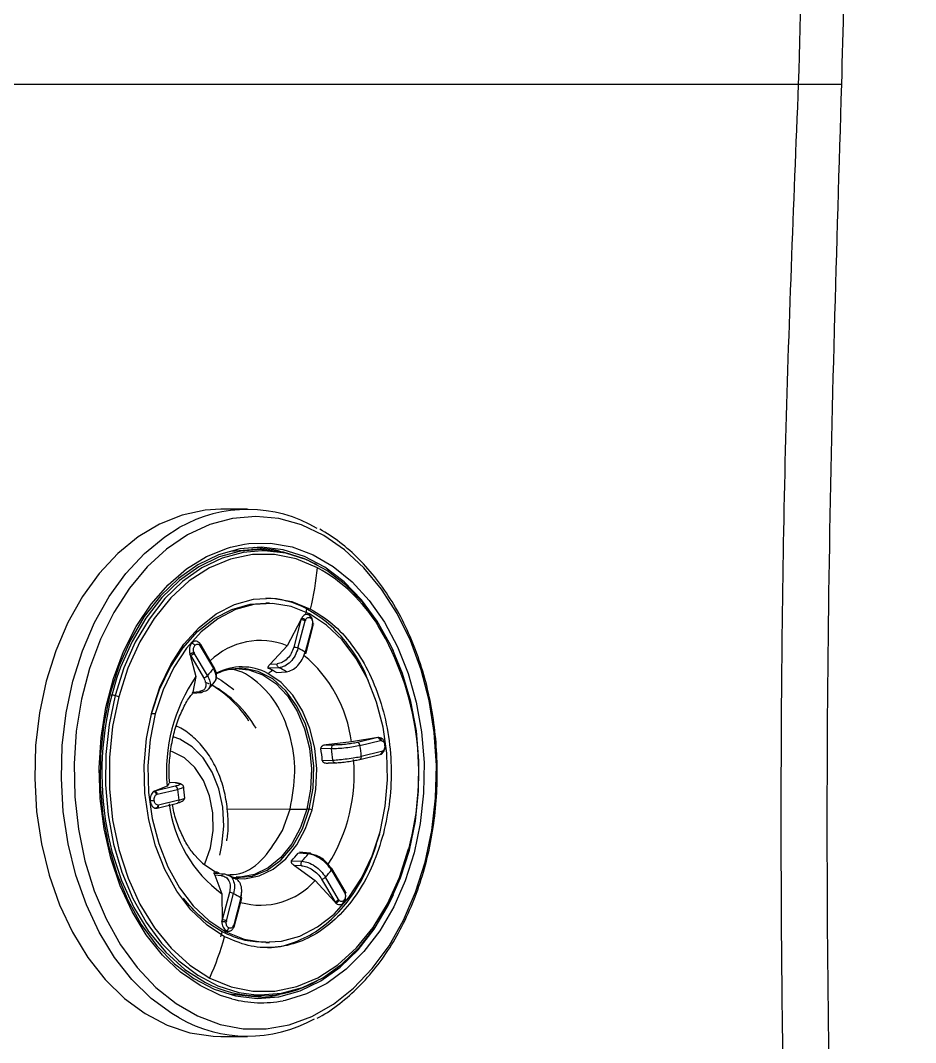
# Model space of a CAD drawing. Extents: x 400 to 501, y 484 to 634.
# Drawn here: x 408.334 to 411.38, y 550.508 to 553.985 of the extents above; entities that cross this region are included whole.
import ezdxf

# ---------------------------------------------------------------- set-up
doc = ezdxf.new("R2010")
doc.units = 0
doc.header["$MEASUREMENT"] = 0
doc.layers.add('DIM', color=3, linetype='Continuous')
doc.layers.add('GEOMETRY', color=3, linetype='Continuous', lineweight=25)

# ---------------------------------------------------------------- blocks, each defined once
blk = doc.blocks.new('2026 GRANDEE')
at = {"layer": 'GEOMETRY', "ltscale": 16}
blk.add_line((-43.8911, -43.0724), (-39.4427, -43.0724), dxfattribs=at)
at = {"layer": 'GEOMETRY'}
for p, q in [((-41.3177, -44.518), (-41.4085, -44.518)), ((-41.376, -44.6469), (-41.3286, -44.6368)), ((-41.2719, -44.6549), (-41.3042, -44.6545)), ((-41.2428, -44.8378), (-41.2552, -44.8375)), ((-41.1033, -44.8572), (-41.1159, -44.8572)), ((-41.1366, -44.8939), (-41.1837, -44.9822)), ((-41.1361, -44.8939), (-41.1606, -44.9872)), ((-41.1463, -44.9909), (-41.1218, -44.8976)), ((-41.1366, -44.8939), (-41.1361, -44.8939)), ((-41.0971, -44.9106), (-41.1215, -45.0038)), ((-41.1188, -45.0065), (-41.0943, -44.9133)), ((-41.0964, -44.909), (-41.0966, -44.9108)), ((-41.0943, -44.9132), (-41.0943, -44.9133)), ((-41.4788, -44.9833), (-41.434, -45.0599)), ((-41.4323, -45.0545), (-41.4772, -44.9779)), ((-41.1837, -44.9822), (-41.2407, -45.0445)), ((-41.5127, -45.0139), (-41.4937, -45.0872)), ((-41.5127, -45.0139), (-41.5122, -45.0139)), ((-41.5122, -45.0139), (-41.4674, -45.0905)), ((-41.4542, -45.0837), (-41.4991, -45.0071)), ((-41.1188, -45.0065), (-41.1188, -45.0064)), ((-41.2407, -45.0445), (-41.2168, -45.0432)), ((-41.7623, -45.0902), (-41.7801, -45.1501)), ((-41.4937, -45.0872), (-41.5039, -45.1397)), ((-41.2118, -45.057), (-41.2474, -45.059)), ((-41.2198, -45.0735), (-41.1859, -45.0706)), ((-41.4631, -45.1054), (-41.4488, -45.1115)), ((-41.4507, -45.1301), (-41.43, -45.1058)), ((-41.7801, -45.1501), (-41.7871, -45.1501)), ((-41.506, -45.144), (-41.4746, -45.1414)), ((-41.5039, -45.1397), (-41.4813, -45.1379)), ((-41.6461, -45.2224), (-41.6445, -45.2137)), ((-41.6318, -45.2138), (-41.6445, -45.2137)), ((-40.8751, -45.2945), (-40.8746, -45.2945)), ((-40.8681, -45.2949), (-40.8719, -45.2941)), ((-41.0324, -45.3326), (-41.0685, -45.3318)), ((-41.0508, -45.3192), (-41.0266, -45.3198)), ((-40.8647, -45.3512), (-40.8607, -45.3494)), ((-41.0636, -45.3728), (-41.0278, -45.3712)), ((-41.02, -45.3805), (-41.0433, -45.3816)), ((-41.5916, -45.4601), (-41.6342, -45.4767)), ((-41.5644, -45.4601), (-41.6337, -45.4767)), ((-41.6252, -45.4872), (-41.5558, -45.4706)), ((-41.5862, -45.4502), (-41.5916, -45.4601)), ((-41.5606, -45.4485), (-41.5851, -45.4473)), ((-41.5629, -45.4485), (-41.5847, -45.4474)), ((-41.5308, -45.501), (-41.5357, -45.4599)), ((-41.6337, -45.4767), (-41.6342, -45.4767)), ((-41.5514, -45.5073), (-41.6208, -45.524)), ((-41.6307, -45.5348), (-41.6298, -45.5348)), ((-41.6268, -45.5344), (-41.6258, -45.5343)), ((-41.6258, -45.5343), (-41.5564, -45.5177)), ((-41.1994, -45.6105), (-41.1731, -45.5375)), ((-41.1732, -45.5375), (-41.1161, -45.538)), ((-41.1688, -45.7138), (-41.1328, -45.7151)), ((-41.1115, -45.6901), (-41.1461, -45.6873)), ((-41.1058, -45.6876), (-41.1408, -45.6847)), ((-41.414, -45.7552), (-41.4231, -45.7515)), ((-41.1585, -45.7295), (-41.0879, -45.7802)), ((-41.1343, -45.7303), (-41.1585, -45.7295)), ((-41.0326, -45.7453), (-40.9877, -45.8219)), ((-40.986, -45.8165), (-41.0309, -45.7399)), ((-41.4302, -45.7555), (-41.3959, -45.7583)), ((-41.4292, -45.7625), (-41.4051, -45.8257)), ((-41.4061, -45.7644), (-41.4292, -45.7625)), ((-41.3959, -45.7583), (-41.3813, -45.7637)), ((-41.3587, -45.7748), (-41.3816, -45.7628)), ((-41.3498, -45.769), (-41.3567, -45.7682)), ((-41.349, -45.7693), (-41.3556, -45.7692)), ((-41.0879, -45.7802), (-41.0216, -45.8525)), ((-41.066, -45.7758), (-41.0211, -45.8524)), ((-41.008, -45.8457), (-41.0529, -45.769)), ((-41.3796, -45.8214), (-41.4041, -45.9147)), ((-40.9839, -45.821), (-40.9859, -45.8167)), ((-41.4051, -45.8257), (-41.4046, -45.9147)), ((-41.3897, -45.9184), (-41.3653, -45.8251)), ((-41.3406, -45.8381), (-41.365, -45.9314)), ((-41.3623, -45.9341), (-41.3378, -45.8408)), ((-41.3378, -45.8407), (-41.3378, -45.8408)), ((-41.0211, -45.8524), (-41.0216, -45.8525)), ((-41.4041, -45.9147), (-41.4046, -45.9147)), ((-41.3638, -45.9385), (-41.3623, -45.934)), ((-41.2552, -45.9914), (-41.2428, -45.9911)), ((-41.3042, -46.1745), (-41.2719, -46.1741)), ((-41.4085, -46.3109), (-41.3177, -46.3109))]:
    blk.add_line(p, q, dxfattribs=at)
at = {"layer": 'GEOMETRY', "color": 4, "ltscale": 16}
for p, q in [((-40.8751, -45.2945), (-40.9643, -45.3095)), ((-40.8746, -45.2945), (-40.944, -45.3112)), ((-40.9643, -45.3095), (-41.0508, -45.3192)), ((-40.9354, -45.3217), (-40.866, -45.305)), ((-40.9371, -45.3689), (-40.936, -45.3687)), ((-40.936, -45.3687), (-40.8667, -45.3521)), ((-40.8616, -45.3417), (-40.931, -45.3584)), ((-41.0476, -45.3817), (-41.0208, -45.3805)), ((-41.1731, -45.5375), (-41.3875, -45.5394))]:
    blk.add_line(p, q, dxfattribs=at)
at = {"layer": 'GEOMETRY', "flags": 128}
for points in [[(-41.4085, -44.518), (-41.4619, -44.5212), (-41.5407, -44.5377), (-41.6173, -44.5681), (-41.6907, -44.6117), (-41.7596, -44.6681), (-41.823, -44.7362), (-41.8799, -44.815), (-41.9293, -44.9033), (-41.9705, -44.9996), (-42.0028, -45.1025), (-42.0258, -45.2103), (-42.039, -45.3213), (-42.0423, -45.4338), (-42.0356, -45.546), (-42.019, -45.6561), (-41.9928, -45.7624), (-41.9573, -45.8632), (-41.9132, -45.9569), (-41.8612, -46.0421), (-41.802, -46.1174), (-41.7366, -46.1816), (-41.666, -46.2336), (-41.5914, -46.2728), (-41.5139, -46.2985), (-41.4347, -46.3102), (-41.4085, -46.3109)], [(-41.5506, -46.2482), (-41.5752, -46.2336), (-41.6458, -46.1816), (-41.7112, -46.1174), (-41.7704, -46.0421), (-41.8224, -45.9569), (-41.8665, -45.8632), (-41.9019, -45.7624), (-41.9282, -45.6561), (-41.9448, -45.546), (-41.9515, -45.4338), (-41.9482, -45.3213), (-41.935, -45.2103), (-41.912, -45.1025), (-41.8796, -44.9996), (-41.8385, -44.9033), (-41.789, -44.815), (-41.7322, -44.7362), (-41.6688, -44.6681), (-41.5999, -44.6117), (-41.5502, -44.5805)], [(-41.3286, -44.6368), (-41.3135, -44.6348), (-41.2397, -44.6335), (-41.1663, -44.6462), (-41.0948, -44.6726), (-41.0265, -44.7122), (-40.9625, -44.7643), (-40.9039, -44.8281), (-40.8519, -44.9023), (-40.8074, -44.9856), (-40.7711, -45.0767), (-40.7437, -45.1737), (-40.7257, -45.275), (-40.7174, -45.3788), (-40.719, -45.4833), (-40.7304, -45.5865), (-40.7514, -45.6867)], [(-41.3808, -44.6613), (-41.3746, -44.6601), (-41.3042, -44.6545)], [(-41.2087, -44.6609), (-41.2289, -44.656), (-41.2941, -44.6477)], [(-41.6445, -45.2137), (-41.6175, -45.1315), (-41.5818, -45.0563), (-41.5383, -44.99), (-41.4879, -44.9341), (-41.432, -44.89), (-41.3719, -44.8588), (-41.3091, -44.8413), (-41.2552, -44.8375)], [(-41.1076, -44.8738), (-41.1691, -44.8491), (-41.2326, -44.8382), (-41.2966, -44.8416), (-41.3594, -44.8591), (-41.4195, -44.8902), (-41.4754, -44.9343), (-41.5257, -44.9902), (-41.5692, -45.0565), (-41.6049, -45.1317), (-41.6318, -45.2138)], [(-40.8672, -45.6152), (-40.8497, -45.5281), (-40.842, -45.4383), (-40.8444, -45.3479), (-40.8568, -45.2591), (-40.8788, -45.1741), (-40.9099, -45.095), (-40.9494, -45.0239), (-40.9964, -44.9623), (-41.0495, -44.9119), (-41.1076, -44.8738)], [(-41.4788, -44.9833), (-41.4779, -44.982), (-41.4772, -44.9807), (-41.4769, -44.9796), (-41.4769, -44.9786), (-41.4772, -44.9779)], [(-41.1218, -45.0075), (-41.1212, -45.0075), (-41.1206, -45.0074), (-41.1201, -45.0074), (-41.1196, -45.0072), (-41.1193, -45.0071), (-41.119, -45.0069), (-41.1188, -45.0067), (-41.1188, -45.0065)], [(-41.1078, -45.5385), (-41.0947, -45.4663), (-41.0926, -45.3919), (-41.1014, -45.3185), (-41.1208, -45.2492), (-41.15, -45.1872), (-41.1876, -45.1351), (-41.2321, -45.0952), (-41.2815, -45.0693), (-41.3336, -45.0585), (-41.3862, -45.0632), (-41.4245, -45.0768)], [(-41.4233, -45.0904), (-41.4079, -45.0993), (-41.3641, -45.1313)], [(-41.3576, -45.0598), (-41.3136, -45.0637), (-41.2662, -45.0807)], [(-41.2662, -45.0807), (-41.2216, -45.1108), (-41.1819, -45.1527), (-41.1489, -45.2048), (-41.1237, -45.265), (-41.1074, -45.3311), (-41.1006, -45.4004), (-41.1035, -45.4703), (-41.1161, -45.538)], [(-41.7687, -45.1516), (-41.7893, -45.2505), (-41.8002, -45.3524), (-41.8013, -45.4555), (-41.7923, -45.5578), (-41.7737, -45.6574), (-41.7456, -45.7526), (-41.7086, -45.8414), (-41.6633, -45.9222), (-41.6108, -45.9936), (-41.5518, -46.0543), (-41.4876, -46.103), (-41.4192, -46.1388), (-41.3481, -46.1612), (-41.2889, -46.1692)], [(-41.7565, -45.1554), (-41.7776, -45.2574), (-41.7882, -45.3625), (-41.788, -45.4687), (-41.7772, -45.5738), (-41.756, -45.6757), (-41.7247, -45.7722), (-41.684, -45.8614), (-41.6347, -45.9416), (-41.5779, -46.011), (-41.5146, -46.0683), (-41.4463, -46.1123)], [(-41.6318, -45.2138), (-41.6493, -45.3008), (-41.657, -45.3907), (-41.6546, -45.4811), (-41.6422, -45.5699), (-41.6202, -45.6549), (-41.589, -45.7339), (-41.5495, -45.8051), (-41.5026, -45.8667), (-41.4495, -45.9171), (-41.3914, -45.9552)], [(-41.4127, -45.6945), (-41.4051, -45.6602), (-41.3988, -45.5959), (-41.4024, -45.5311), (-41.4158, -45.469), (-41.4383, -45.4123), (-41.4689, -45.3639), (-41.5061, -45.3259), (-41.5483, -45.3), (-41.5713, -45.2919)], [(-41.4646, -45.7268), (-41.4632, -45.7239), (-41.4443, -45.6699), (-41.4352, -45.611), (-41.4362, -45.5508), (-41.4474, -45.4926), (-41.4682, -45.44), (-41.4972, -45.3959), (-41.5329, -45.3629), (-41.5731, -45.3429), (-41.5792, -45.3411)], [(-41.3673, -45.7725), (-41.3278, -45.7747), (-41.2783, -45.7652), (-41.2311, -45.7422), (-41.1879, -45.7066), (-41.1505, -45.6597), (-41.1203, -45.6035), (-41.0984, -45.5399)], [(-41.1161, -45.538), (-41.1377, -45.6008), (-41.1677, -45.6564), (-41.2048, -45.7026), (-41.2476, -45.7376), (-41.2944, -45.76), (-41.3434, -45.7691), (-41.349, -45.7693)], [(-41.7912, -45.6322), (-41.7792, -45.6824), (-41.747, -45.7811), (-41.7052, -45.8723), (-41.6546, -45.9541), (-41.5963, -46.0249), (-41.5315, -46.0832), (-41.4614, -46.1278)], [(-41.4463, -46.1123), (-41.3742, -46.142), (-41.2999, -46.157), (-41.2248, -46.1568), (-41.1504, -46.1415), (-41.0784, -46.1115), (-41.0102, -46.0672), (-40.9471, -46.0096), (-40.8904, -45.94), (-40.8413, -45.8596), (-40.8008, -45.7702), (-40.7697, -45.6735)], [(-41.2889, -46.1692), (-41.2754, -46.1697), (-41.2026, -46.1641), (-41.1311, -46.1445), (-41.0621, -46.1114), (-40.9969, -46.0652), (-40.9367, -46.007), (-40.8828, -45.9377), (-40.836, -45.8586), (-40.7972, -45.7713), (-40.7673, -45.6773)], [(-40.7673, -45.6773), (-40.7671, -45.677), (-40.7671, -45.6766), (-40.7672, -45.6761), (-40.7674, -45.6756), (-40.7678, -45.6751), (-40.7683, -45.6746), (-40.7689, -45.6741), (-40.7697, -45.6735)], [(-41.4913, -45.7017), (-41.471, -45.7215), (-41.426, -45.7524)], [(-40.7514, -45.6867), (-40.7817, -45.782), (-40.8207, -45.8707), (-40.8677, -45.9513), (-40.9219, -46.0223), (-40.9823, -46.0825), (-41.0478, -46.1308), (-41.1173, -46.1662), (-41.1895, -46.1883), (-41.1966, -46.1897)], [(-41.0326, -45.7453), (-41.0316, -45.744), (-41.0309, -45.7427), (-41.0306, -45.7416), (-41.0306, -45.7405), (-41.0309, -45.7399)], [(-41.3653, -45.9351), (-41.3646, -45.935), (-41.3641, -45.935), (-41.3635, -45.9349), (-41.3631, -45.9348), (-41.3628, -45.9346), (-41.3625, -45.9344), (-41.3623, -45.9342), (-41.3623, -45.9341)], [(-41.3042, -46.1745), (-41.3164, -46.1744), (-41.3808, -46.1677)], [(-41.2941, -46.1813), (-41.2439, -46.1759), (-41.2087, -46.168)]]:
    blk.add_lwpolyline(points, dxfattribs=at)
at = {"layer": 'GEOMETRY', "color": 4, "ltscale": 16, "flags": 128}
for points in [[(-40.7138, -45.718), (-40.6911, -45.611), (-40.6783, -45.5007), (-40.6755, -45.389), (-40.6829, -45.2777), (-40.7002, -45.1687), (-40.7273, -45.0637), (-40.7637, -44.9644), (-40.8087, -44.8726), (-40.8617, -44.7896), (-40.9217, -44.7169), (-40.9878, -44.6557), (-41.0589, -44.6069), (-41.1339, -44.5714), (-41.2114, -44.5497), (-41.2903, -44.5422), (-41.3692, -44.5491), (-41.4468, -44.5701), (-41.5219, -44.6051), (-41.5932, -44.6533), (-41.6595, -44.714), (-41.7198, -44.7862), (-41.7731, -44.8687), (-41.8185, -44.9602), (-41.8553, -45.0592), (-41.8828, -45.1639), (-41.9006, -45.2728), (-41.9084, -45.3841), (-41.9061, -45.4958), (-41.8937, -45.6062), (-41.8715, -45.7134), (-41.8397, -45.8157), (-41.7989, -45.9115), (-41.7498, -45.9991), (-41.6932, -46.077), (-41.63, -46.1441), (-41.5612, -46.1993), (-41.488, -46.2415), (-41.4116, -46.2702), (-41.3333, -46.2848), (-41.2542, -46.2851), (-41.1758, -46.2711), (-41.0993, -46.2431), (-41.026, -46.2014), (-40.957, -46.1468), (-40.8935, -46.0803), (-40.8366, -46.0027), (-40.7872, -45.9155), (-40.746, -45.8201), (-40.7138, -45.718)], [(-41.3717, -46.1832), (-41.4095, -46.1713), (-41.4796, -46.1382), (-41.5459, -46.0922), (-41.6073, -46.0341), (-41.6627, -45.965), (-41.7111, -45.8861), (-41.7516, -45.7987), (-41.7835, -45.7044), (-41.8063, -45.605), (-41.8195, -45.5022), (-41.8228, -45.3979), (-41.8163, -45.2938), (-41.8001, -45.1919), (-41.7744, -45.0939), (-41.7396, -45.0017), (-41.6965, -44.9168), (-41.6458, -44.8408), (-41.5884, -44.7751), (-41.5253, -44.7208), (-41.4577, -44.6788), (-41.3866, -44.65), (-41.376, -44.6469)], [(-40.8212, -45.0007), (-40.8304, -44.9809), (-40.8764, -44.8988), (-40.9297, -44.8262), (-40.9896, -44.7647), (-41.0549, -44.7152), (-41.1243, -44.6788), (-41.1966, -44.656), (-41.2703, -44.6474), (-41.3443, -44.6531), (-41.417, -44.673), (-41.4871, -44.7067), (-41.5533, -44.7535), (-41.6144, -44.8127), (-41.6692, -44.8831), (-41.7167, -44.9634), (-41.756, -45.0521), (-41.7865, -45.1475)], [(-41.2691, -44.6592), (-41.3333, -44.6649), (-41.4048, -44.6844), (-41.4739, -44.7176), (-41.539, -44.7637), (-41.5992, -44.822), (-41.6531, -44.8913), (-41.6999, -44.9703), (-41.7387, -45.0577), (-41.7687, -45.1516)], [(-41.0807, -44.7071), (-41.1244, -44.686), (-41.196, -44.6634), (-41.2691, -44.6549), (-41.3423, -44.6605), (-41.4142, -44.6802), (-41.4837, -44.7136), (-41.5492, -44.76), (-41.6097, -44.8186), (-41.664, -44.8883), (-41.711, -44.9678), (-41.75, -45.0556), (-41.7623, -45.0902)], [(-41.0799, -44.7167), (-41.152, -44.6869), (-41.2264, -44.672), (-41.3015, -44.6722), (-41.3758, -44.6874), (-41.4478, -44.7175), (-41.5161, -44.7618), (-41.5792, -44.8193), (-41.6359, -44.889), (-41.6849, -44.9694), (-41.7254, -45.0588), (-41.7565, -45.1554)], [(-40.7673, -45.6773), (-40.7466, -45.5785), (-40.7357, -45.4766), (-40.7347, -45.3735), (-40.7436, -45.2712), (-40.7623, -45.1715), (-40.7904, -45.0764), (-40.8274, -44.9876), (-40.8726, -44.9067), (-40.9251, -44.8353), (-40.9841, -44.7747), (-41.0483, -44.726), (-41.1167, -44.6901), (-41.1878, -44.6677), (-41.2605, -44.6593), (-41.2691, -44.6592)], [(-41.3959, -45.9718), (-41.4558, -45.9325), (-41.5105, -45.8806), (-41.5589, -45.8171), (-41.5996, -45.7437), (-41.6317, -45.6623), (-41.6544, -45.5747), (-41.6672, -45.4832), (-41.6696, -45.3899), (-41.6617, -45.2973), (-41.6437, -45.2076), (-41.616, -45.123), (-41.5792, -45.0455), (-41.5343, -44.9771), (-41.4825, -44.9196), (-41.4248, -44.8741), (-41.3629, -44.842), (-41.2982, -44.824), (-41.2323, -44.8205), (-41.1668, -44.8317), (-41.1033, -44.8572)], [(-41.0984, -45.5399), (-41.0857, -45.4716), (-41.0826, -45.4011), (-41.0894, -45.331), (-41.1056, -45.2642), (-41.1308, -45.2032), (-41.1639, -45.1503), (-41.2037, -45.1075), (-41.2486, -45.0765)], [(-41.7865, -45.1475), (-41.8074, -45.2479), (-41.8186, -45.3514), (-41.8196, -45.4561), (-41.8105, -45.56), (-41.7916, -45.6612), (-41.763, -45.7579), (-41.7254, -45.8481), (-41.6795, -45.9302), (-41.6261, -46.0027), (-41.5662, -46.0643), (-41.501, -46.1138), (-41.4316, -46.1502), (-41.3593, -46.1729), (-41.2855, -46.1815), (-41.2116, -46.1759), (-41.1389, -46.156), (-41.0688, -46.1223), (-41.0026, -46.0754), (-40.9415, -46.0163), (-40.8867, -45.9459), (-40.8392, -45.8656), (-40.8212, -45.8283)], [(-41.3661, -45.7695), (-41.3544, -45.7705), (-41.3019, -45.7658), (-41.2511, -45.7457), (-41.2045, -45.7112), (-41.1639, -45.6637), (-41.1312, -45.6052), (-41.1078, -45.5385)], [(-41.3914, -45.9552), (-41.3299, -45.9799), (-41.2663, -45.9907), (-41.2024, -45.9874), (-41.1396, -45.9699), (-41.0795, -45.9387), (-41.0236, -45.8947), (-40.9733, -45.8388), (-40.9297, -45.7725), (-40.8941, -45.6973), (-40.8672, -45.6152)]]:
    blk.add_lwpolyline(points, dxfattribs=at)
at = {"layer": 'GEOMETRY'}
for centre, radius, start, end in [((-41.3176, -44.9871), 0.4684, 59.6062, 119.7633), ((-42.063, -44.6252), 0.9873, 346.4064, 354.6796), ((-41.3582, -45.2144), 0.5702, 31.7458, 60.7916), ((-41.2635, -45.1316), 0.3116, 61.7226, 88.6013), ((-42.1257, -44.6153), 1.0384, 345.6, 346.5288), ((-41.4534, -44.7787), 0.3586, 344.0111, 344.6262), ((-41.1379, -44.9303), 0.0364, 63.8204, 87.3033), ((-41.0982, -44.9146), 0.00419, 19.634, 73.8766), ((-41.7148, -45.4159), 0.9796, 344.7508, 30.7901), ((-41.4796, -44.9796), 0.00296, 34.0545, 79.5586), ((-41.275, -45.2082), 0.2437, 67.9938, 134.1539), ((-41.5143, -44.9938), 0.0201, 275.8612, 318.8317), ((-41.1623, -45.0236), 0.0364, 63.8203, 87.3036), ((-41.2566, -45.2311), 0.2644, 59.2759, 65.3259), ((-41.1227, -45.0079), 0.00419, 19.634, 73.8766), ((-41.4373, -45.056), 0.00516, 309.831, 15.9003), ((-41.3373, -45.241), 0.1869, 61.6623, 117.8827), ((-41.029, -45.4085), 0.5649, 145.3456, 185.2369), ((-41.4694, -45.0704), 0.0201, 275.8606, 318.8318), ((-41.1618, -45.3129), 0.3716, 137.0999, 141.9219), ((-41.4007, -44.8473), 0.2751, 303.5651, 307.4532), ((-41.3337, -45.2566), 0.2157, 62.285, 66.3922), ((-41.3387, -45.2662), 0.2264, 58.3082, 62.2841), ((-41.302, -45.2603), 0.2224, 58.5226, 66.0793), ((-41.6328, -45.444), 0.3802, 32.752, 59.7743), ((-41.6207, -45.4525), 0.3821, 29.8179, 61.8587), ((-40.7579, -45.4147), 1.0559, 165.4883, 191.8853), ((-41.7816, -45.2058), 0.0557, 76.514, 88.4677), ((-41.7846, -45.2233), 0.0734, 67.5451, 77.4677), ((-40.877, -45.3052), 0.0109, 1.0903, 77.5236), ((-41.5768, -45.4136), 0.5149, 4.5452, 9.1431), ((-41.5445, -45.4136), 0.5184, 4.6953, 8.993), ((-40.87, -45.3441), 0.00868, 292.578, 15.4771), ((-41.5667, -45.4708), 0.0109, 1.09, 77.525), ((-40.9418, -45.4155), 0.6165, 185.124, 188.5644), ((-41.6361, -45.4874), 0.0109, 1.0903, 77.5236), ((-41.5598, -45.5096), 0.00868, 292.5779, 15.4772), ((-41.6291, -45.5263), 0.00868, 292.578, 15.4771), ((-41.1417, -45.4659), 0.4459, 186.9068, 233.8063), ((-41.1172, -45.6192), 0.0812, 83.3742, 89.2072), ((-41.122, -45.6633), 0.1256, 79.1355, 83.4952), ((-41.3931, -45.4993), 0.3104, 316.289, 322.7328), ((-41.3595, -45.4999), 0.3125, 316.4993, 322.5225), ((-41.325, -45.5161), 0.3716, 317.0999, 321.9219), ((-41.0337, -45.7419), 0.00345, 35.8496, 96.5637), ((-41.5145, -45.8394), 0.1241, 42.285, 44.5237), ((-41.2744, -45.6162), 0.2483, 254.2935, 318.6718), ((-41.068, -45.7558), 0.0201, 275.8605, 318.8318), ((-41.3813, -45.8578), 0.0364, 63.8203, 87.3037), ((-40.991, -45.8179), 0.00516, 309.8312, 15.9001), ((-41.2302, -45.5978), 0.2644, 239.2759, 245.3259), ((-41.3417, -45.8421), 0.00419, 19.6339, 73.8766), ((-41.0231, -45.8324), 0.0201, 275.8612, 318.8317), ((-41.4053, -45.947), 0.0324, 74.9874, 87.8676), ((-41.405, -45.9491), 0.0342, 63.5827, 76.4023), ((-42.4284, -45.6806), 1.0607, 344.0657, 344.9814), ((-41.7301, -45.8705), 0.3491, 345.9596, 346.5857), ((-41.3662, -45.9354), 0.00419, 19.6339, 73.8767), ((-42.488, -45.6596), 1.1358, 336.5126, 344.0475), ((-41.2765, -45.7761), 0.3973, 242.261, 299.521), ((-41.2699, -45.8019), 0.3947, 255.0598, 280.7133), ((-41.3178, -45.8425), 0.4678, 240.1481, 299.1019)]:
    blk.add_arc(centre, radius, start, end, dxfattribs=at)
at = {"layer": 'GEOMETRY', "color": 4, "ltscale": 16}
for centre, radius, start, end in [((-41.4156, -45.3662), 0.4549, 7.1569, 50.4842), ((-40.9463, -45.3219), 0.0109, 1.0901, 77.5248), ((-41.545, -45.4135), 0.6165, 5.124, 8.5644), ((-41.5261, -45.4199), 0.5712, 327.6432, 5.1194), ((-40.9394, -45.3607), 0.00868, 292.5779, 15.4772)]:
    blk.add_arc(centre, radius, start, end, dxfattribs=at)
at = {"layer": 'GEOMETRY', "ltscale": 16}
for points, knots in [([(-39.4427, -43.0724), (-39.4286, -42.5653), (-39.4002, -41.5523), (-39.3144, -40.0294), (-39.2283, -39.0141), (-39.1852, -38.5068)], [0, 0, 0, 0, 0.334005, 0.667217, 1, 1, 1, 1]), ([(-39.0448, -38.531), (-39.0774, -38.9094), (-39.1426, -39.6669), (-39.2144, -40.8028), (-39.2687, -41.9388), (-39.2876, -42.6944), (-39.297, -43.0724)], [0, 0, 0, 0, 0.249513, 0.49942, 0.749616, 1, 1, 1, 1]), ([(-39.4427, -48.1016), (-39.4596, -47.6787), (-39.4932, -46.8359), (-39.5061, -45.5738), (-39.4935, -44.3197), (-39.4596, -43.4874), (-39.4427, -43.0724)], [0, 0, 0, 0, 0.252493, 0.503142, 0.752218, 1, 1, 1, 1]), ([(-39.4427, -43.0724), (-39.4232, -43.0724), (-39.3842, -43.0724), (-39.3412, -43.0724), (-39.3099, -43.0724), (-39.3013, -43.0724), (-39.297, -43.0724)], [0, 0, 0, 0, 0.24991, 0.499868, 0.749891, 1, 1, 1, 1]), ([(-39.297, -43.0724), (-39.3142, -43.6311), (-39.3485, -44.7484), (-39.3485, -46.4257), (-39.3142, -47.5429), (-39.297, -48.1016)], [0, 0, 0, 0, 0.33337, 0.666617, 1, 1, 1, 1])]:
    blk.add_open_spline(points, degree=3, knots=knots, dxfattribs=at)
at = {"layer": 'GEOMETRY'}
for points, knots in [([(-41.0816, -46.2484), (-41.0786, -46.247), (-41.0514, -46.2344), (-41.0034, -46.1995), (-40.9388, -46.1438), (-40.8798, -46.0767), (-40.8268, -46.0006), (-40.7806, -45.9163), (-40.7419, -45.825), (-40.7112, -45.7279), (-40.689, -45.6266), (-40.6754, -45.5223), (-40.6708, -45.4165), (-40.6751, -45.3107), (-40.6883, -45.2063), (-40.7102, -45.1047), (-40.7406, -45.0074), (-40.7791, -44.9157), (-40.8252, -44.8308), (-40.8783, -44.754), (-40.9378, -44.6866), (-41.0021, -44.6288), (-41.0487, -44.5998), (-41.0717, -44.5854)], [0, 0, 0, 0, 0.006191, 0.055248, 0.104544, 0.154046, 0.203699, 0.253444, 0.303234, 0.353037, 0.402838, 0.452634, 0.502428, 0.552228, 0.602039, 0.651868, 0.701721, 0.751604, 0.801512, 0.851431, 0.901326, 0.951145, 1, 1, 1, 1]), ([(-41.1086, -44.8775), (-41.1108, -44.8766), (-41.1154, -44.8748), (-41.1227, -44.8765), (-41.1294, -44.8811), (-41.1328, -44.8864), (-41.1345, -44.889)], [0, 0, 0, 0, 0.2474, 0.49986, 0.75229, 1, 1, 1, 1]), ([(-41.1056, -44.8794), (-41.1075, -44.8783), (-41.1111, -44.876), (-41.1152, -44.8757), (-41.1173, -44.8755)], [0, 0, 0, 0, 0.498616, 1, 1, 1, 1]), ([(-40.9069, -45.1016), (-40.9116, -45.0896), (-40.9297, -45.0435), (-40.975, -44.9767), (-41.04, -44.9039), (-41.0906, -44.8728), (-41.1159, -44.8572)], [0, 0, 0, 0, 0.10533, 0.403554, 0.701777, 1, 1, 1, 1]), ([(-41.0964, -44.909), (-41.096, -44.9057), (-41.0953, -44.899), (-41.0977, -44.8896), (-41.1022, -44.8817), (-41.1065, -44.8789), (-41.1086, -44.8775)], [0, 0, 0, 0, 0.247937, 0.500491, 0.75285, 1, 1, 1, 1]), ([(-41.105, -44.8873), (-41.1048, -44.8863), (-41.1044, -44.8841), (-41.1048, -44.8811), (-41.1062, -44.8786), (-41.1078, -44.8779), (-41.1086, -44.8775)], [0, 0, 0, 0, 0.221976, 0.471926, 0.73723, 1, 1, 1, 1]), ([(-41.1345, -44.889), (-41.1349, -44.8899), (-41.1357, -44.8915), (-41.1364, -44.8931), (-41.1366, -44.8939)], [0, 0, 0, 0, 0.559342, 1, 1, 1, 1]), ([(-41.1361, -44.8939), (-41.1359, -44.8929), (-41.1354, -44.8913), (-41.1347, -44.8897), (-41.1345, -44.889)], [0, 0, 0, 0, 0.559953, 1, 1, 1, 1]), ([(-41.1207, -44.8945), (-41.1216, -44.8938), (-41.123, -44.8928), (-41.1254, -44.8915), (-41.1273, -44.8906), (-41.1293, -44.8899), (-41.1318, -44.8892), (-41.1334, -44.8891), (-41.1345, -44.889)], [0, 0, 0, 0, 0.2398087, 0.3685865, 0.5, 0.6314135, 0.7601913, 1, 1, 1, 1]), ([(-41.1207, -44.8945), (-41.1209, -44.8951), (-41.1213, -44.8961), (-41.1216, -44.8971), (-41.1218, -44.8976)], [0, 0, 0, 0, 0.559955, 1, 1, 1, 1]), ([(-41.1207, -44.8945), (-41.1197, -44.8926), (-41.1176, -44.8888), (-41.1131, -44.8861), (-41.1088, -44.8856), (-41.1063, -44.8867), (-41.105, -44.8873)], [0, 0, 0, 0, 0.283703, 0.562563, 0.780127, 1, 1, 1, 1]), ([(-41.105, -44.8873), (-41.1035, -44.8883), (-41.1004, -44.8902), (-41.0975, -44.8957), (-41.0961, -44.9016), (-41.0963, -44.9054), (-41.0964, -44.9073)], [0, 0, 0, 0, 0.278048, 0.555677, 0.775229, 1, 1, 1, 1]), ([(-41.0971, -44.9106), (-41.0969, -44.91), (-41.0967, -44.9089), (-41.0965, -44.9078), (-41.0964, -44.9073)], [0, 0, 0, 0, 0.5599515, 1, 1, 1, 1]), ([(-41.0964, -44.9073), (-41.0956, -44.9075), (-41.0944, -44.9078), (-41.0936, -44.9082), (-41.0933, -44.9085), (-41.0935, -44.9087), (-41.0943, -44.9089), (-41.0955, -44.909), (-41.0964, -44.909)], [0, 0, 0, 0, 0.239809, 0.368586, 0.5, 0.631414, 0.760191, 1, 1, 1, 1]), ([(-41.5079, -44.9734), (-41.5096, -44.9757), (-41.513, -44.9803), (-41.5157, -44.9899), (-41.5164, -45.0001), (-41.5151, -45.0063), (-41.5144, -45.0093)], [0, 0, 0, 0, 0.2474, 0.49986, 0.75229, 1, 1, 1, 1]), ([(-41.4831, -44.9727), (-41.4848, -44.9709), (-41.4883, -44.9672), (-41.4952, -44.9659), (-41.5021, -44.9676), (-41.506, -44.9715), (-41.5079, -44.9734)], [0, 0, 0, 0, 0.247937, 0.500491, 0.75285, 1, 1, 1, 1]), ([(-41.497, -44.9814), (-41.4976, -44.9806), (-41.4988, -44.9788), (-41.5015, -44.9763), (-41.5047, -44.9742), (-41.5069, -44.9737), (-41.5079, -44.9734)], [0, 0, 0, 0, 0.221975, 0.471925, 0.737229, 1, 1, 1, 1]), ([(-41.5005, -45.0043), (-41.5011, -45.002), (-41.5024, -44.9975), (-41.5018, -44.9908), (-41.5, -44.9852), (-41.498, -44.9827), (-41.497, -44.9814)], [0, 0, 0, 0, 0.283703, 0.562563, 0.780127, 1, 1, 1, 1]), ([(-41.497, -44.9814), (-41.4957, -44.98), (-41.4929, -44.9772), (-41.4882, -44.9764), (-41.4839, -44.9777), (-41.4817, -44.9798), (-41.4805, -44.9809)], [0, 0, 0, 0, 0.278048, 0.555677, 0.775229, 1, 1, 1, 1]), ([(-41.4805, -44.9809), (-41.48, -44.9799), (-41.4793, -44.9783), (-41.4791, -44.9764), (-41.4793, -44.9751), (-41.4798, -44.9741), (-41.4809, -44.973), (-41.4822, -44.9728), (-41.4831, -44.9727)], [0, 0, 0, 0, 0.239809, 0.368586, 0.5, 0.631414, 0.760191, 1, 1, 1, 1]), ([(-41.4788, -44.9833), (-41.4791, -44.9828), (-41.4797, -44.982), (-41.4803, -44.9812), (-41.4805, -44.9809)], [0, 0, 0, 0, 0.559951, 1, 1, 1, 1]), ([(-41.5005, -45.0043), (-41.5014, -45.0049), (-41.5028, -45.0059), (-41.5052, -45.007), (-41.5072, -45.0078), (-41.5092, -45.0085), (-41.5118, -45.0091), (-41.5134, -45.0093), (-41.5144, -45.0093)], [0, 0, 0, 0, 0.239809, 0.368586, 0.5, 0.631414, 0.760191, 1, 1, 1, 1]), ([(-41.5144, -45.0093), (-41.5141, -45.0102), (-41.5136, -45.0118), (-41.513, -45.0132), (-41.5127, -45.0139)], [0, 0, 0, 0, 0.55933, 1, 1, 1, 1]), ([(-41.5122, -45.0139), (-41.5127, -45.013), (-41.5135, -45.0116), (-41.5141, -45.01), (-41.5144, -45.0093)], [0, 0, 0, 0, 0.559953, 1, 1, 1, 1]), ([(-41.5005, -45.0043), (-41.5002, -45.0048), (-41.4998, -45.0058), (-41.4993, -45.0067), (-41.4991, -45.0071)], [0, 0, 0, 0, 0.559955, 1, 1, 1, 1]), ([(-41.1606, -44.9872), (-41.1631, -44.9943), (-41.1681, -45.0086), (-41.1824, -45.0268), (-41.1994, -45.0398), (-41.211, -45.0421), (-41.2168, -45.0432)], [0, 0, 0, 0, 0.249705, 0.50014, 0.750517, 1, 1, 1, 1]), ([(-41.1463, -44.9909), (-41.1492, -44.9993), (-41.155, -45.0161), (-41.1715, -45.0376), (-41.1913, -45.0531), (-41.205, -45.0557), (-41.2118, -45.057)], [0, 0, 0, 0, 0.25003, 0.500035, 0.750022, 1, 1, 1, 1]), ([(-41.1859, -45.0706), (-41.1794, -45.0691), (-41.1664, -45.0662), (-41.1468, -45.0506), (-41.1303, -45.0291), (-41.1245, -45.0123), (-41.1215, -45.0038)], [0, 0, 0, 0, 0.249978, 0.499965, 0.74997, 1, 1, 1, 1]), ([(-41.4317, -45.1074), (-41.4293, -45.1043), (-41.4243, -45.0981), (-41.4225, -45.0848), (-41.4247, -45.0698), (-41.4299, -45.0595), (-41.4325, -45.0543)], [0, 0, 0, 0, 0.252547, 0.503098, 0.751397, 1, 1, 1, 1]), ([(-41.2407, -45.0445), (-41.2423, -45.046), (-41.2455, -45.0489), (-41.248, -45.0526), (-41.2491, -45.0553), (-41.2492, -45.0569), (-41.2487, -45.0582), (-41.2478, -45.0587), (-41.2474, -45.059)], [0, 0, 0, 0, 0.301002, 0.579274, 0.707601, 0.81532, 0.909388, 1, 1, 1, 1]), ([(-41.2118, -45.057), (-41.2123, -45.0567), (-41.2132, -45.0562), (-41.2147, -45.0544), (-41.2163, -45.0515), (-41.2171, -45.0481), (-41.2171, -45.0452), (-41.2169, -45.0438), (-41.2168, -45.0432)], [0, 0, 0, 0, 0.124762, 0.249393, 0.5, 0.750607, 0.875238, 1, 1, 1, 1]), ([(-41.4674, -45.0905), (-41.4645, -45.0964), (-41.4589, -45.1082), (-41.4595, -45.1234), (-41.4667, -45.1346), (-41.4764, -45.1368), (-41.4813, -45.1379)], [0, 0, 0, 0, 0.2497047, 0.50014, 0.7505165, 1, 1, 1, 1]), ([(-41.4542, -45.0837), (-41.451, -45.0905), (-41.4444, -45.1043), (-41.4439, -45.1202), (-41.449, -45.1262), (-41.4509, -45.1284)], [0, 0, 0, 0, 0.388008, 0.775979, 1, 1, 1, 1]), ([(-41.4316, -45.106), (-41.4293, -45.1034), (-41.4238, -45.0973), (-41.4241, -45.0805), (-41.4307, -45.0668), (-41.434, -45.0599)], [0, 0, 0, 0, 0.264375, 0.632169, 1, 1, 1, 1]), ([(-41.4242, -45.0781), (-41.4155, -45.0737), (-41.3936, -45.0628), (-41.371, -45.0611), (-41.3574, -45.06)], [0, 0, 0, 0, 0.396075, 1, 1, 1, 1]), ([(-41.1731, -45.5375), (-41.1656, -45.4958), (-41.1505, -45.4122), (-41.1697, -45.2832), (-41.2179, -45.1712), (-41.2914, -45.0955), (-41.3534, -45.0594), (-41.3863, -45.0635), (-41.3892, -45.0639)], [0, 0, 0, 0, 0.19625, 0.3925, 0.58875, 0.785001, 0.981251, 1, 1, 1, 1]), ([(-41.5828, -45.45), (-41.5836, -45.4423), (-41.5861, -45.4139), (-41.5834, -45.3637), (-41.5747, -45.3028), (-41.5594, -45.2464), (-41.5393, -45.1977), (-41.5204, -45.1635), (-41.5092, -45.1497), (-41.5058, -45.1455)], [0, 0, 0, 0, 0.064624, 0.238848, 0.412767, 0.585438, 0.756423, 0.925901, 1, 1, 1, 1]), ([(-41.5039, -45.1397), (-41.5045, -45.1409), (-41.5056, -45.1431), (-41.5061, -45.1442), (-41.506, -45.1443), (-41.5056, -45.144), (-41.505, -45.1431), (-41.5042, -45.1421), (-41.5039, -45.1417)], [0, 0, 0, 0, 0.301002, 0.579274, 0.707601, 0.81532, 0.909388, 1, 1, 1, 1]), ([(-41.4703, -45.1389), (-41.4707, -45.1393), (-41.4714, -45.1402), (-41.4733, -45.1413), (-41.4758, -45.1417), (-41.4784, -45.1408), (-41.4802, -45.1394), (-41.481, -45.1384), (-41.4813, -45.1379)], [0, 0, 0, 0, 0.1247623, 0.2493929, 0.5, 0.7506073, 0.875238, 1, 1, 1, 1]), ([(-41.4509, -45.1284), (-41.4519, -45.1302), (-41.4554, -45.1365), (-41.4641, -45.1379), (-41.4703, -45.1389)], [0, 0, 0, 0, 0.2970407, 1, 1, 1, 1]), ([(-40.8717, -45.2942), (-40.8722, -45.2942), (-40.8734, -45.2942), (-40.8745, -45.2944), (-40.8751, -45.2945)], [0, 0, 0, 0, 0.4342811, 1, 1, 1, 1]), ([(-40.8746, -45.2945), (-40.8739, -45.2944), (-40.8726, -45.2941), (-40.8714, -45.2941), (-40.8708, -45.2941)], [0, 0, 0, 0, 0.559953, 1, 1, 1, 1]), ([(-40.8502, -45.3186), (-40.8508, -45.3154), (-40.852, -45.3089), (-40.8567, -45.301), (-40.8631, -45.2955), (-40.8682, -45.2946), (-40.8708, -45.2941)], [0, 0, 0, 0, 0.2474, 0.49986, 0.75229, 1, 1, 1, 1]), ([(-40.8708, -45.2941), (-40.8699, -45.2943), (-40.8684, -45.2946), (-40.8668, -45.2959), (-40.8656, -45.2973), (-40.8647, -45.299), (-40.8638, -45.3014), (-40.8637, -45.3034), (-40.8636, -45.3048)], [0, 0, 0, 0, 0.239809, 0.368586, 0.5, 0.631414, 0.760191, 1, 1, 1, 1]), ([(-41.0508, -45.3192), (-41.0532, -45.3196), (-41.0578, -45.3203), (-41.0629, -45.3229), (-41.0661, -45.3254), (-41.0677, -45.3274), (-41.0686, -45.3296), (-41.0685, -45.3311), (-41.0685, -45.3318)], [0, 0, 0, 0, 0.301002, 0.579274, 0.707601, 0.81532, 0.909388, 1, 1, 1, 1]), ([(-41.0321, -45.3266), (-41.0323, -45.3276), (-41.0327, -45.3296), (-41.0325, -45.3316), (-41.0324, -45.3326)], [0, 0, 0, 0, 0.519381, 1, 1, 1, 1]), ([(-41.0266, -45.3198), (-41.0271, -45.32), (-41.0283, -45.3204), (-41.0299, -45.3219), (-41.0312, -45.3239), (-41.0318, -45.3257), (-41.0321, -45.3266)], [0, 0, 0, 0, 0.231425, 0.480277, 0.739494, 1, 1, 1, 1]), ([(-40.8636, -45.3048), (-40.8641, -45.3048), (-40.8649, -45.3048), (-40.8657, -45.3049), (-40.866, -45.305)], [0, 0, 0, 0, 0.559955, 1, 1, 1, 1]), ([(-40.8636, -45.3048), (-40.8619, -45.3051), (-40.8586, -45.3057), (-40.8547, -45.3098), (-40.8522, -45.3149), (-40.8517, -45.3186), (-40.8514, -45.3204)], [0, 0, 0, 0, 0.283703, 0.562563, 0.780127, 1, 1, 1, 1]), ([(-40.8514, -45.3204), (-40.8512, -45.3228), (-40.8509, -45.3275), (-40.8528, -45.3337), (-40.8557, -45.3384), (-40.8581, -45.34), (-40.8593, -45.3409)], [0, 0, 0, 0, 0.278048, 0.555677, 0.775229, 1, 1, 1, 1]), ([(-40.8584, -45.3465), (-40.8581, -45.3462), (-40.8555, -45.3443), (-40.8523, -45.3381), (-40.8496, -45.3286), (-40.85, -45.3219), (-40.8502, -45.3186)], [0, 0, 0, 0, 0.046958, 0.367004, 0.686803, 1, 1, 1, 1]), ([(-40.8502, -45.3186), (-40.8496, -45.3187), (-40.8484, -45.3188), (-40.8482, -45.3193), (-40.8492, -45.3198), (-40.8507, -45.3202), (-40.8514, -45.3204)], [0, 0, 0, 0, 0.2627711, 0.5280752, 0.7780246, 1, 1, 1, 1]), ([(-40.864, -45.3508), (-40.8631, -45.3506), (-40.8617, -45.3504), (-40.8604, -45.3491), (-40.8595, -45.3478), (-40.859, -45.3463), (-40.8587, -45.344), (-40.8591, -45.3421), (-40.8593, -45.3409)], [0, 0, 0, 0, 0.2398087, 0.3685865, 0.5, 0.6314135, 0.7601913, 1, 1, 1, 1]), ([(-40.8616, -45.3417), (-40.8612, -45.3416), (-40.8604, -45.3414), (-40.8596, -45.341), (-40.8593, -45.3409)], [0, 0, 0, 0, 0.559951, 1, 1, 1, 1]), ([(-41.0636, -45.3728), (-41.0634, -45.3736), (-41.0632, -45.375), (-41.0617, -45.377), (-41.0597, -45.3787), (-41.056, -45.3805), (-41.0504, -45.382), (-41.0457, -45.3817), (-41.0433, -45.3816)], [0, 0, 0, 0, 0.090563, 0.18461, 0.29233, 0.420668, 0.698931, 1, 1, 1, 1]), ([(-41.0193, -45.3804), (-41.0197, -45.3805), (-41.0207, -45.3806), (-41.0226, -45.3801), (-41.0248, -45.3785), (-41.0265, -45.3758), (-41.0275, -45.3733), (-41.0277, -45.3719), (-41.0278, -45.3712)], [0, 0, 0, 0, 0.124762, 0.249392, 0.499998, 0.750607, 0.875238, 1, 1, 1, 1]), ([(-41.5629, -45.4485), (-41.5584, -45.4489), (-41.5494, -45.4497), (-41.5459, -45.4526), (-41.5502, -45.4562), (-41.5597, -45.4588), (-41.5644, -45.4601)], [0, 0, 0, 0, 0.249733, 0.500209, 0.750558, 1, 1, 1, 1]), ([(-41.5358, -45.4622), (-41.5361, -45.4607), (-41.5369, -45.4579), (-41.5418, -45.454), (-41.5491, -45.4507), (-41.5558, -45.4495), (-41.5592, -45.4489)], [0, 0, 0, 0, 0.250763, 0.5020292, 0.752142, 1, 1, 1, 1]), ([(-41.5359, -45.4621), (-41.5358, -45.4622), (-41.534, -45.4632), (-41.5398, -45.4661), (-41.5505, -45.4691), (-41.5558, -45.4706)], [0, 0, 0, 0, 0.0388004, 0.5193769, 1, 1, 1, 1]), ([(-41.6375, -45.4782), (-41.6393, -45.4797), (-41.6431, -45.4827), (-41.6472, -45.4908), (-41.6495, -45.5004), (-41.6491, -45.507), (-41.6489, -45.5103)], [0, 0, 0, 0, 0.247937, 0.500491, 0.75285, 1, 1, 1, 1]), ([(-41.6342, -45.4767), (-41.6349, -45.4769), (-41.6359, -45.4773), (-41.637, -45.4779), (-41.6375, -45.4782)], [0, 0, 0, 0, 0.560579, 1, 1, 1, 1]), ([(-41.6375, -45.4782), (-41.6368, -45.4778), (-41.6356, -45.4772), (-41.6343, -45.4769), (-41.6337, -45.4767)], [0, 0, 0, 0, 0.559954, 1, 1, 1, 1]), ([(-41.6275, -45.4881), (-41.6279, -45.4869), (-41.6286, -45.485), (-41.6301, -45.4827), (-41.6315, -45.4811), (-41.633, -45.4798), (-41.635, -45.4786), (-41.6365, -45.4783), (-41.6375, -45.4782)], [0, 0, 0, 0, 0.239809, 0.368586, 0.5, 0.631414, 0.760191, 1, 1, 1, 1]), ([(-41.6354, -45.5086), (-41.6356, -45.5062), (-41.6359, -45.5015), (-41.634, -45.4952), (-41.6311, -45.4906), (-41.6287, -45.4889), (-41.6275, -45.4881)], [0, 0, 0, 0, 0.2780476, 0.5556769, 0.7752293, 1, 1, 1, 1]), ([(-41.6252, -45.4872), (-41.6256, -45.4873), (-41.6264, -45.4876), (-41.6272, -45.4879), (-41.6275, -45.4881)], [0, 0, 0, 0, 0.559951, 1, 1, 1, 1]), ([(-41.5549, -45.5168), (-41.5513, -45.5155), (-41.544, -45.5129), (-41.5364, -45.5082), (-41.5317, -45.5032), (-41.5315, -45.5003), (-41.5314, -45.4989)], [0, 0, 0, 0, 0.245925, 0.494522, 0.74641, 1, 1, 1, 1]), ([(-41.5514, -45.5073), (-41.546, -45.5058), (-41.5353, -45.5029), (-41.5296, -45.4998), (-41.5314, -45.499), (-41.5316, -45.4989)], [0, 0, 0, 0, 0.4758143, 0.9515824, 1, 1, 1, 1]), ([(-41.6354, -45.5086), (-41.6363, -45.5088), (-41.638, -45.5092), (-41.6415, -45.5097), (-41.6454, -45.5101), (-41.6477, -45.5103), (-41.6489, -45.5103)], [0, 0, 0, 0, 0.221975, 0.471925, 0.737229, 1, 1, 1, 1]), ([(-41.6489, -45.5103), (-41.6483, -45.5135), (-41.6472, -45.52), (-41.6427, -45.5279), (-41.6369, -45.5335), (-41.6327, -45.5344), (-41.6307, -45.5348)], [0, 0, 0, 0, 0.2474, 0.49986, 0.75229, 1, 1, 1, 1]), ([(-41.6232, -45.5242), (-41.6249, -45.5239), (-41.6282, -45.5232), (-41.6321, -45.5191), (-41.6346, -45.5141), (-41.6351, -45.5104), (-41.6354, -45.5086)], [0, 0, 0, 0, 0.2837031, 0.5625628, 0.7801273, 1, 1, 1, 1]), ([(-41.6232, -45.5242), (-41.6233, -45.5255), (-41.6235, -45.5276), (-41.6244, -45.53), (-41.6254, -45.5317), (-41.6266, -45.5331), (-41.6283, -45.5344), (-41.6297, -45.5347), (-41.6307, -45.5348)], [0, 0, 0, 0, 0.239809, 0.368586, 0.5, 0.631414, 0.760191, 1, 1, 1, 1]), ([(-41.6268, -45.5344), (-41.6275, -45.5346), (-41.6288, -45.5348), (-41.6301, -45.5348), (-41.6307, -45.5348)], [0, 0, 0, 0, 0.559953, 1, 1, 1, 1]), ([(-41.6293, -45.5348), (-41.6284, -45.5347), (-41.6265, -45.5345), (-41.6247, -45.5338), (-41.6238, -45.5334)], [0, 0, 0, 0, 0.491614, 1, 1, 1, 1]), ([(-41.6232, -45.5242), (-41.6227, -45.5242), (-41.6219, -45.5242), (-41.6211, -45.524), (-41.6208, -45.524)], [0, 0, 0, 0, 0.559955, 1, 1, 1, 1]), ([(-41.4915, -45.7006), (-41.4965, -45.6952), (-41.5093, -45.6818), (-41.5308, -45.648), (-41.552, -45.6021), (-41.5669, -45.559), (-41.5719, -45.5305), (-41.5735, -45.5217)], [0, 0, 0, 0, 0.161005, 0.405005, 0.647645, 0.891225, 1, 1, 1, 1]), ([(-41.3882, -45.7612), (-41.3734, -45.7607), (-41.3284, -45.7591), (-41.2579, -45.7085), (-41.2189, -45.6432), (-41.1994, -45.6105)], [0, 0, 0, 0, 0.196023, 0.598011, 1, 1, 1, 1]), ([(-41.2621, -46.0072), (-41.2569, -46.0077), (-41.2243, -46.0112), (-41.1642, -45.9952), (-41.0859, -45.9586), (-41.0142, -45.8991), (-40.9523, -45.8214), (-40.9012, -45.7285), (-40.8791, -45.6571), (-40.8681, -45.6214)], [0, 0, 0, 0, 0.030589, 0.192158, 0.353726, 0.515295, 0.676863, 0.838432, 1, 1, 1, 1]), ([(-41.1688, -45.7138), (-41.1691, -45.7143), (-41.1699, -45.7153), (-41.17, -45.7171), (-41.1694, -45.7191), (-41.1677, -45.722), (-41.1643, -45.7259), (-41.1605, -45.7283), (-41.1585, -45.7295)], [0, 0, 0, 0, 0.090563, 0.18461, 0.29233, 0.420668, 0.698931, 1, 1, 1, 1]), ([(-41.1343, -45.7303), (-41.1346, -45.7298), (-41.1351, -45.7286), (-41.1357, -45.7259), (-41.1358, -45.7223), (-41.135, -45.7189), (-41.1339, -45.7165), (-41.1332, -45.7155), (-41.1328, -45.7151)], [0, 0, 0, 0, 0.124762, 0.249393, 0.5, 0.750607, 0.875238, 1, 1, 1, 1]), ([(-41.1328, -45.7151), (-41.1257, -45.716), (-41.1115, -45.718), (-41.0883, -45.7306), (-41.0671, -45.7483), (-41.0576, -45.7621), (-41.0529, -45.769)], [0, 0, 0, 0, 0.2499775, 0.499965, 0.7499704, 1, 1, 1, 1]), ([(-41.1008, -45.6911), (-41.1015, -45.6901), (-41.1025, -45.6887), (-41.1043, -45.6876), (-41.1059, -45.6872), (-41.1075, -45.6873), (-41.1094, -45.688), (-41.1107, -45.6893), (-41.1115, -45.6901)], [0, 0, 0, 0, 0.238744, 0.367903, 0.500002, 0.632101, 0.761259, 1, 1, 1, 1]), ([(-41.0326, -45.7453), (-41.0373, -45.7384), (-41.0468, -45.7245), (-41.068, -45.7069), (-41.091, -45.694), (-41.1047, -45.6914), (-41.1115, -45.6901)], [0, 0, 0, 0, 0.25003, 0.500035, 0.750022, 1, 1, 1, 1]), ([(-41.0341, -45.7385), (-41.0381, -45.7326), (-41.0462, -45.7208), (-41.064, -45.7056), (-41.0834, -45.6944), (-41.095, -45.6922), (-41.1008, -45.6911)], [0, 0, 0, 0, 0.249705, 0.50014, 0.750517, 1, 1, 1, 1]), ([(-41.1343, -45.7303), (-41.1283, -45.7312), (-41.1162, -45.7329), (-41.0963, -45.7434), (-41.0781, -45.7582), (-41.07, -45.77), (-41.066, -45.7758)], [0, 0, 0, 0, 0.249743, 0.500213, 0.75056, 1, 1, 1, 1]), ([(-41.4302, -45.7555), (-41.4306, -45.7552), (-41.4315, -45.7547), (-41.4324, -45.7546), (-41.4327, -45.7549), (-41.4327, -45.756), (-41.4317, -45.7583), (-41.4301, -45.761), (-41.4292, -45.7625)], [0, 0, 0, 0, 0.090563, 0.18461, 0.29233, 0.420668, 0.698931, 1, 1, 1, 1]), ([(-41.4061, -45.7644), (-41.4059, -45.7638), (-41.4054, -45.7625), (-41.404, -45.7603), (-41.4018, -45.7583), (-41.3993, -45.7575), (-41.3973, -45.7577), (-41.3964, -45.7581), (-41.3959, -45.7583)], [0, 0, 0, 0, 0.124762, 0.249393, 0.5, 0.750607, 0.875238, 1, 1, 1, 1]), ([(-41.4061, -45.7644), (-41.401, -45.7656), (-41.3906, -45.7681), (-41.3805, -45.7815), (-41.3758, -45.8), (-41.3784, -45.8143), (-41.3796, -45.8214)], [0, 0, 0, 0, 0.249743, 0.500213, 0.75056, 1, 1, 1, 1]), ([(-41.3813, -45.7637), (-41.3804, -45.764), (-41.3737, -45.7662), (-41.3662, -45.7788), (-41.3607, -45.7998), (-41.3637, -45.8167), (-41.3653, -45.8251)], [0, 0, 0, 0, 0.046926, 0.364592, 0.68228, 1, 1, 1, 1]), ([(-41.3406, -45.8381), (-41.339, -45.8297), (-41.336, -45.8128), (-41.3414, -45.7916), (-41.3499, -45.7784), (-41.3576, -45.7762), (-41.3597, -45.7756)], [0, 0, 0, 0, 0.296758, 0.593487, 0.890195, 1, 1, 1, 1]), ([(-41.3408, -45.8418), (-41.339, -45.8344), (-41.3371, -45.8266), (-41.3384, -45.8204), (-41.3384, -45.8202)], [0, 0, 0, 0, 0.959465, 1, 1, 1, 1]), ([(-40.9871, -45.8196), (-40.9864, -45.8197), (-40.9852, -45.8198), (-40.9845, -45.8202), (-40.9842, -45.8205)], [0, 0, 0, 0, 0.48235, 1, 1, 1, 1]), ([(-40.9842, -45.8205), (-40.984, -45.8207), (-40.9837, -45.8213), (-40.984, -45.8223), (-40.9849, -45.8235), (-40.9859, -45.8243), (-40.9863, -45.8247)], [0, 0, 0, 0, 0.259617, 0.517928, 0.766865, 1, 1, 1, 1]), ([(-41.4039, -45.9554), (-41.4286, -45.9405), (-41.4767, -45.9114), (-41.5169, -45.8639), (-41.5364, -45.8407)], [0, 0, 0, 0, 0.512481, 1, 1, 1, 1]), ([(-41.0216, -45.8525), (-41.021, -45.8532), (-41.02, -45.8546), (-41.0189, -45.8558), (-41.0184, -45.8563)], [0, 0, 0, 0, 0.560579, 1, 1, 1, 1]), ([(-41.0184, -45.8563), (-41.0189, -45.8556), (-41.0199, -45.8544), (-41.0207, -45.8531), (-41.0211, -45.8524)], [0, 0, 0, 0, 0.559954, 1, 1, 1, 1]), ([(-41.0184, -45.8563), (-41.0173, -45.8562), (-41.0158, -45.856), (-41.0135, -45.8549), (-41.0117, -45.8539), (-41.01, -45.8525), (-41.008, -45.8507), (-41.007, -45.8491), (-41.0063, -45.8481)], [0, 0, 0, 0, 0.2398087, 0.3685865, 0.5, 0.6314135, 0.7601913, 1, 1, 1, 1]), ([(-41.0184, -45.8563), (-41.0162, -45.8581), (-41.0117, -45.8617), (-41.0043, -45.8631), (-40.997, -45.8614), (-40.9931, -45.8575), (-40.9912, -45.8556)], [0, 0, 0, 0, 0.247937, 0.500491, 0.75285, 1, 1, 1, 1]), ([(-41.008, -45.8457), (-41.0077, -45.8461), (-41.0072, -45.847), (-41.0065, -45.8477), (-41.0063, -45.8481)], [0, 0, 0, 0, 0.559951, 1, 1, 1, 1]), ([(-40.9898, -45.8475), (-40.9911, -45.8489), (-40.9939, -45.8517), (-40.9986, -45.8525), (-41.0029, -45.8513), (-41.0052, -45.8491), (-41.0063, -45.8481)], [0, 0, 0, 0, 0.278048, 0.555677, 0.775229, 1, 1, 1, 1]), ([(-40.9912, -45.8556), (-40.9895, -45.8533), (-40.9861, -45.8486), (-40.9838, -45.8391), (-40.9834, -45.8313), (-40.9847, -45.8275), (-40.9849, -45.8267)], [0, 0, 0, 0, 0.305018, 0.616275, 0.927494, 1, 1, 1, 1]), ([(-40.9912, -45.8556), (-40.9905, -45.8553), (-40.989, -45.8547), (-40.9882, -45.8527), (-40.9884, -45.8502), (-40.9893, -45.8484), (-40.9898, -45.8475)], [0, 0, 0, 0, 0.262771, 0.528075, 0.778025, 1, 1, 1, 1]), ([(-40.9863, -45.8247), (-40.9857, -45.827), (-40.9844, -45.8314), (-40.985, -45.8382), (-40.9868, -45.8438), (-40.9888, -45.8463), (-40.9898, -45.8475)], [0, 0, 0, 0, 0.283703, 0.562563, 0.780127, 1, 1, 1, 1]), ([(-40.9863, -45.8247), (-40.9866, -45.8242), (-40.987, -45.8232), (-40.9875, -45.8223), (-40.9877, -45.8219)], [0, 0, 0, 0, 0.559955, 1, 1, 1, 1]), ([(-41.4046, -45.9147), (-41.4047, -45.9157), (-41.405, -45.9174), (-41.4051, -45.9192), (-41.4051, -45.92)], [0, 0, 0, 0, 0.560579, 1, 1, 1, 1]), ([(-41.4051, -45.92), (-41.405, -45.919), (-41.4047, -45.9172), (-41.4043, -45.9155), (-41.4041, -45.9147)], [0, 0, 0, 0, 0.559954, 1, 1, 1, 1]), ([(-41.4051, -45.92), (-41.405, -45.9233), (-41.4048, -45.9299), (-41.4017, -45.9394), (-41.3969, -45.9473), (-41.3926, -45.9501), (-41.3905, -45.9515)], [0, 0, 0, 0, 0.247937, 0.500491, 0.75285, 1, 1, 1, 1]), ([(-41.4051, -45.92), (-41.4041, -45.92), (-41.4025, -45.92), (-41.4, -45.9202), (-41.3986, -45.9204), (-41.3979, -45.9205)], [0, 0, 0, 0, 0.4797042, 0.7370822, 1, 1, 1, 1]), ([(-41.3979, -45.9205), (-41.3972, -45.9206), (-41.3957, -45.9207), (-41.3937, -45.921), (-41.3918, -45.9214), (-41.3908, -45.9216), (-41.3904, -45.9217)], [0, 0, 0, 0, 0.262134, 0.519302, 0.766541, 1, 1, 1, 1]), ([(-41.3818, -45.9416), (-41.3833, -45.9407), (-41.3864, -45.9387), (-41.3893, -45.9333), (-41.3907, -45.9274), (-41.3905, -45.9236), (-41.3904, -45.9217)], [0, 0, 0, 0, 0.278048, 0.555677, 0.775229, 1, 1, 1, 1]), ([(-41.3897, -45.9184), (-41.3899, -45.919), (-41.3901, -45.9201), (-41.3903, -45.9212), (-41.3904, -45.9217)], [0, 0, 0, 0, 0.559951, 1, 1, 1, 1]), ([(-41.2552, -45.9904), (-41.2791, -45.9899), (-41.3299, -45.9888), (-41.3784, -45.967), (-41.4039, -45.9554)], [0, 0, 0, 0, 0.472186, 1, 1, 1, 1]), ([(-41.3905, -45.9515), (-41.3895, -45.9511), (-41.3876, -45.9504), (-41.3849, -45.9479), (-41.3828, -45.9448), (-41.3821, -45.9427), (-41.3818, -45.9416)], [0, 0, 0, 0, 0.262772, 0.528076, 0.778025, 1, 1, 1, 1]), ([(-41.3905, -45.9515), (-41.3882, -45.9524), (-41.3841, -45.9542), (-41.3799, -45.9529), (-41.378, -45.9523)], [0, 0, 0, 0, 0.540598, 1, 1, 1, 1]), ([(-41.3661, -45.9344), (-41.3671, -45.9364), (-41.3692, -45.9402), (-41.3737, -45.9428), (-41.378, -45.9434), (-41.3805, -45.9422), (-41.3818, -45.9416)], [0, 0, 0, 0, 0.283703, 0.562563, 0.780127, 1, 1, 1, 1]), ([(-41.3785, -45.9527), (-41.3769, -45.952), (-41.3738, -45.9508), (-41.3697, -45.9475), (-41.3662, -45.9434), (-41.3646, -45.9401), (-41.3638, -45.9385)], [0, 0, 0, 0, 0.255902, 0.508338, 0.756189, 1, 1, 1, 1]), ([(-41.3661, -45.9344), (-41.3659, -45.9339), (-41.3655, -45.9329), (-41.3652, -45.9318), (-41.365, -45.9314)], [0, 0, 0, 0, 0.559955, 1, 1, 1, 1]), ([(-41.3661, -45.9344), (-41.3654, -45.9351), (-41.3643, -45.9362), (-41.3638, -45.9374), (-41.3636, -45.9381), (-41.3638, -45.9384), (-41.3638, -45.9385)], [0, 0, 0, 0, 0.44849, 0.689331, 0.9351, 1, 1, 1, 1])]:
    blk.add_open_spline(points, degree=3, knots=knots, dxfattribs=at)
for points in [[(-41.1033, -44.8572), (-41.0781, -44.8728), (-41.0276, -44.904), (-40.9619, -44.9762), (-40.9069, -45.0637), (-40.8651, -45.1651), (-40.838, -45.276), (-40.8271, -45.3921), (-40.8312, -45.5096), (-40.8475, -45.5841), (-40.8556, -45.6214)], [(-40.8556, -45.6214), (-40.8666, -45.6571), (-40.8887, -45.7285), (-40.9397, -45.8214), (-41.0016, -45.8992), (-41.0733, -45.9583), (-41.1517, -45.9966), (-41.2338, -46.0121), (-41.3169, -46.0062), (-41.3696, -45.9832), (-41.3959, -45.9718)]]:
    blk.add_open_spline(points, degree=3, dxfattribs=at)
at = {"layer": 'GEOMETRY', "color": 4, "ltscale": 16}
for points, knots in [([(-41.3887, -45.646), (-41.3876, -45.6402), (-41.3829, -45.6128), (-41.3836, -45.5619), (-41.3912, -45.4962), (-41.4086, -45.4332), (-41.4346, -45.3756), (-41.4686, -45.325), (-41.5101, -45.2854), (-41.5417, -45.2621), (-41.5598, -45.2562), (-41.5608, -45.2559)], [0, 0, 0, 0, 0.036607, 0.172354, 0.308334, 0.444673, 0.581519, 0.718844, 0.855978, 0.991681, 1, 1, 1, 1]), ([(-40.9354, -45.3217), (-40.9424, -45.3232), (-40.9563, -45.3262), (-40.9832, -45.33), (-41.0103, -45.3326), (-41.0251, -45.3326), (-41.0324, -45.3326)], [0, 0, 0, 0, 0.25003, 0.500035, 0.750022, 1, 1, 1, 1]), ([(-40.944, -45.3112), (-40.9499, -45.3124), (-40.9618, -45.3149), (-40.9846, -45.3179), (-41.0078, -45.3197), (-41.0203, -45.3198), (-41.0266, -45.3198)], [0, 0, 0, 0, 0.249705, 0.50014, 0.750517, 1, 1, 1, 1]), ([(-41.0278, -45.3712), (-41.0205, -45.3707), (-41.0059, -45.3697), (-40.9787, -45.3667), (-40.9519, -45.3629), (-40.938, -45.3599), (-40.931, -45.3584)], [0, 0, 0, 0, 0.249978, 0.499965, 0.74997, 1, 1, 1, 1]), ([(-41.0193, -45.3804), (-41.0131, -45.38), (-41.0006, -45.3792), (-40.9776, -45.3764), (-40.9548, -45.3728), (-40.943, -45.3702), (-40.9371, -45.3689)], [0, 0, 0, 0, 0.249733, 0.500209, 0.750558, 1, 1, 1, 1])]:
    blk.add_open_spline(points, degree=3, knots=knots, dxfattribs=at)

msp = doc.modelspace()

# ---------------------------------------------------------------- block references
at = {"layer": 'DIM'}
msp.add_blockref('2026 GRANDEE', (450.4248, 596.8403), dxfattribs=at)

doc.saveas('drawing.dxf')
